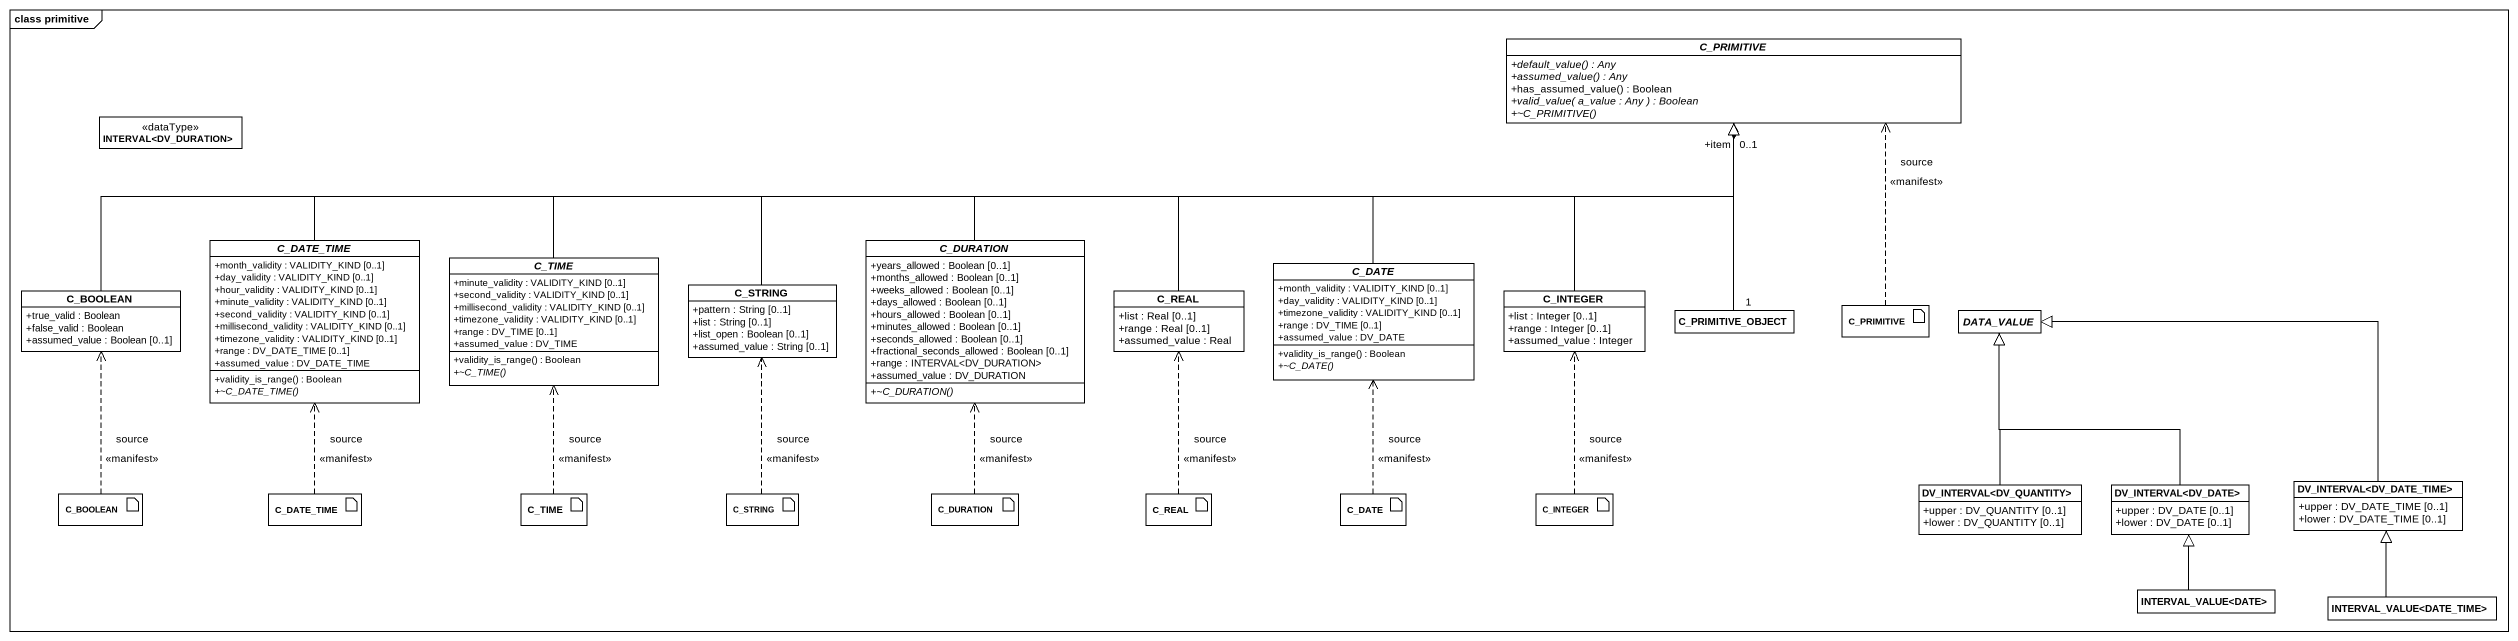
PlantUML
@startuml
mainframe class primitive
allowmixing
hide circle
hide empty members
skinparam classAttributeIconSize 0
abstract class C_PRIMITIVE {
  {abstract} +default_value() : Any
  {abstract} +assumed_value() : Any
  +has_assumed_value() : Boolean
  {abstract} +valid_value( a_value : Any ) : Boolean
  {abstract} +~C_PRIMITIVE()
}
class "INTERVAL<DV_DURATION>" as INTERVAL_DV_DURATION <<dataType>>
abstract class C_DATE_TIME {
  +month_validity : VALIDITY_KIND [0..1]
  +day_validity : VALIDITY_KIND [0..1]
  +hour_validity : VALIDITY_KIND [0..1]
  +minute_validity : VALIDITY_KIND [0..1]
  +second_validity : VALIDITY_KIND [0..1]
  +millisecond_validity : VALIDITY_KIND [0..1]
  +timezone_validity : VALIDITY_KIND [0..1]
  +range : DV_DATE_TIME [0..1]
  +assumed_value : DV_DATE_TIME
  +validity_is_range() : Boolean
  {abstract} +~C_DATE_TIME()
}
abstract class C_DURATION {
  +years_allowed : Boolean [0..1]
  +months_allowed : Boolean [0..1]
  +weeks_allowed : Boolean [0..1]
  +days_allowed : Boolean [0..1]
  +hours_allowed : Boolean [0..1]
  +minutes_allowed : Boolean [0..1]
  +seconds_allowed : Boolean [0..1]
  +fractional_seconds_allowed : Boolean [0..1]
  +range : INTERVAL<DV_DURATION>
  +assumed_value : DV_DURATION
  {abstract} +~C_DURATION()
}
class C_BOOLEAN {
  +true_valid : Boolean
  +false_valid : Boolean
  +assumed_value : Boolean [0..1]
}
abstract class C_TIME {
  +minute_validity : VALIDITY_KIND [0..1]
  +second_validity : VALIDITY_KIND [0..1]
  +millisecond_validity : VALIDITY_KIND [0..1]
  +timezone_validity : VALIDITY_KIND [0..1]
  +range : DV_TIME [0..1]
  +assumed_value : DV_TIME
  +validity_is_range() : Boolean
  {abstract} +~C_TIME()
}
class C_STRING {
  +pattern : String [0..1]
  +list : String [0..1]
  +list_open : Boolean [0..1]
  +assumed_value : String [0..1]
}
class C_REAL {
  +list : Real [0..1]
  +range : Real [0..1]
  +assumed_value : Real
}
abstract class C_DATE {
  +month_validity : VALIDITY_KIND [0..1]
  +day_validity : VALIDITY_KIND [0..1]
  +timezone_validity : VALIDITY_KIND [0..1]
  +range : DV_TIME [0..1]
  +assumed_value : DV_DATE
  +validity_is_range() : Boolean
  {abstract} +~C_DATE()
}
class C_INTEGER {
  +list : Integer [0..1]
  +range : Integer [0..1]
  +assumed_value : Integer
}
class C_PRIMITIVE_OBJECT
artifact "C_PRIMITIVE" as C_PRIMITIVE_2
abstract class DATA_VALUE
artifact "C_BOOLEAN" as C_BOOLEAN_2
artifact "C_DATE_TIME" as C_DATE_TIME_2
artifact "C_TIME" as C_TIME_2
artifact "C_STRING" as C_STRING_2
artifact "C_DURATION" as C_DURATION_2
artifact "C_REAL" as C_REAL_2
artifact "C_DATE" as C_DATE_2
artifact "C_INTEGER" as C_INTEGER_2
class "DV_INTERVAL<DV_QUANTITY>" as DV_INTERVAL_DV_QUANTITY {
  +upper : DV_QUANTITY [0..1]
  +lower : DV_QUANTITY [0..1]
}
class "DV_INTERVAL<DV_DATE>" as DV_INTERVAL_DV_DATE {
  +upper : DV_DATE [0..1]
  +lower : DV_DATE [0..1]
}
class "DV_INTERVAL<DV_DATE_TIME>" as DV_INTERVAL_DV_DATE_TIME {
  +upper : DV_DATE_TIME [0..1]
  +lower : DV_DATE_TIME [0..1]
}
class "INTERVAL_VALUE<DATE>" as INTERVAL_VALUE_DATE
class "INTERVAL_VALUE<DATE_TIME>" as INTERVAL_VALUE_DATE_TIME
C_DATE_TIME -right-|> C_PRIMITIVE
C_DURATION -right-|> C_PRIMITIVE
C_BOOLEAN -right-|> C_PRIMITIVE
C_TIME -right-|> C_PRIMITIVE
C_STRING -right-|> C_PRIMITIVE
C_REAL -right-|> C_PRIMITIVE
C_DATE -up-|> C_PRIMITIVE
C_INTEGER -up-|> C_PRIMITIVE
C_PRIMITIVE_OBJECT "1" -up-* "+item\n0..1" C_PRIMITIVE
C_PRIMITIVE_2 .up.> C_PRIMITIVE : source\n<<manifest>>
C_BOOLEAN_2 .up.> C_BOOLEAN : source\n<<manifest>>
C_DATE_TIME_2 .up.> C_DATE_TIME : source\n<<manifest>>
C_TIME_2 .up.> C_TIME : source\n<<manifest>>
C_STRING_2 .up.> C_STRING : source\n<<manifest>>
C_DURATION_2 .up.> C_DURATION : source\n<<manifest>>
C_REAL_2 .up.> C_REAL : source\n<<manifest>>
C_DATE_2 .up.> C_DATE : source\n<<manifest>>
C_INTEGER_2 .up.> C_INTEGER : source\n<<manifest>>
DV_INTERVAL_DV_QUANTITY -up-|> DATA_VALUE
DV_INTERVAL_DV_DATE -up-|> DATA_VALUE
DV_INTERVAL_DV_DATE_TIME -left-|> DATA_VALUE
INTERVAL_VALUE_DATE -up-|> DV_INTERVAL_DV_DATE
INTERVAL_VALUE_DATE_TIME -up-|> DV_INTERVAL_DV_DATE_TIME
@enduml
